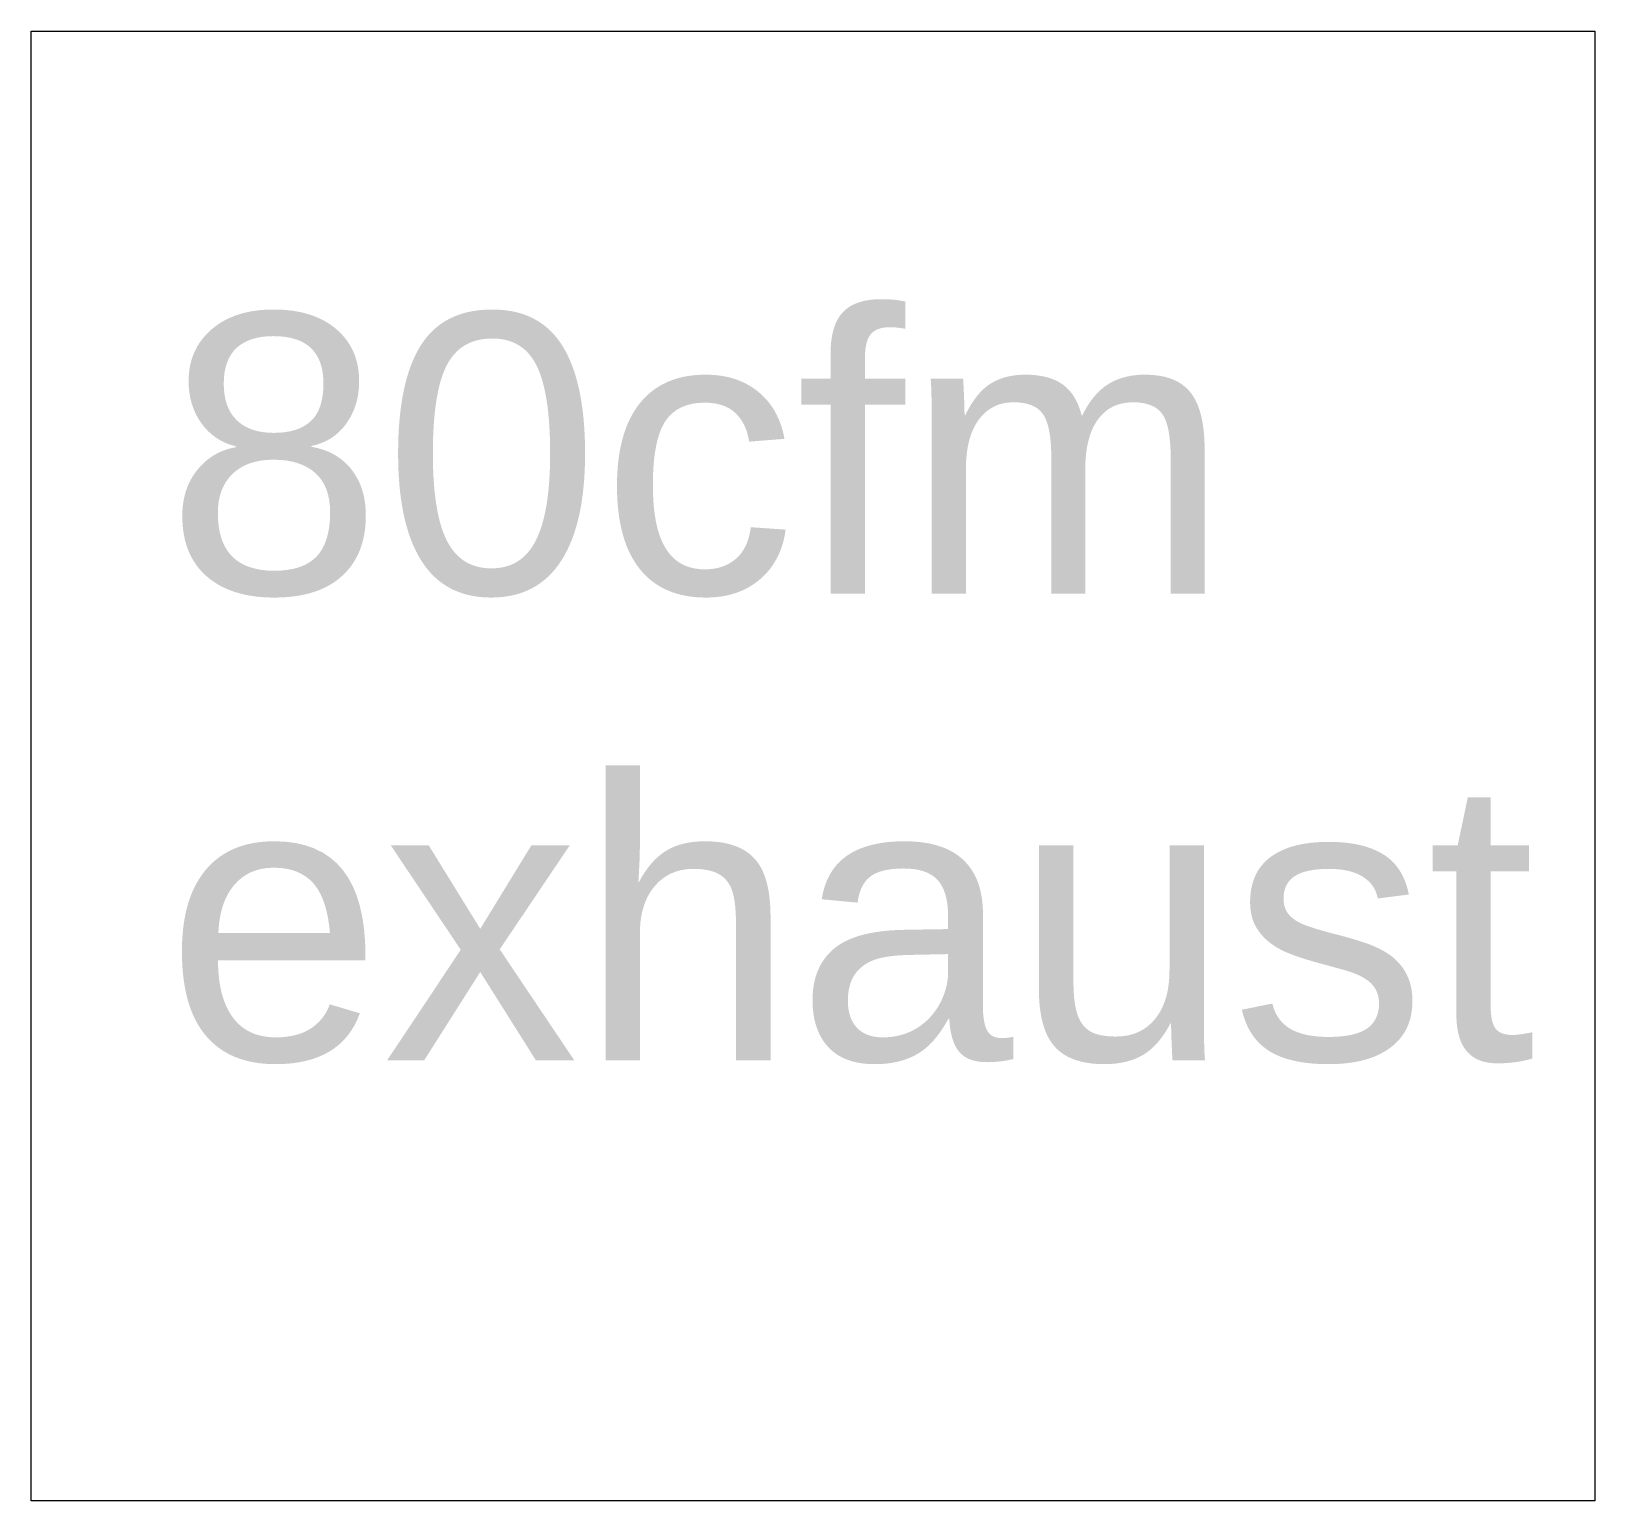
# Model space of a CAD drawing. Header units: inches. Extents: x 198.76 to 207.13, y 141.27 to 149.15.
import ezdxf

# ---------------------------------------------------------------- set-up
doc = ezdxf.new("R2010")
doc.units = ezdxf.units.IN
doc.header["$MEASUREMENT"] = 0
doc.layers.add('E-102-Electrical-2nd-floor', color=7, linetype='Continuous', lineweight=9)
doc.styles.add('Annotative', font='Arial.ttf')

msp = doc.modelspace()

# ---------------------------------------------------------------- linework, layer by layer
at = {"layer": 'E-102-Electrical-2nd-floor', "lineweight": 5}
for p, q in [((198.7595, 141.2738), (198.7595, 149.1488)), ((198.7595, 149.1488), (207.1345, 149.1488)), ((207.1345, 149.1488), (207.1345, 141.2738)), ((207.1345, 141.2738), (198.7595, 141.2738))]:
    msp.add_line(p, q, dxfattribs=at)

# ---------------------------------------------------------------- texts
at = {"layer": 'E-102-Electrical-2nd-floor', "lineweight": 5, "insert": (199.4774, 147.6352), "char_height": 1.5, "width": 7.831379, "attachment_point": 1, "style": 'Annotative'}
msp.add_mtext('80cfm\\Pexhaust', dxfattribs=at)

doc.saveas('drawing.dxf')
